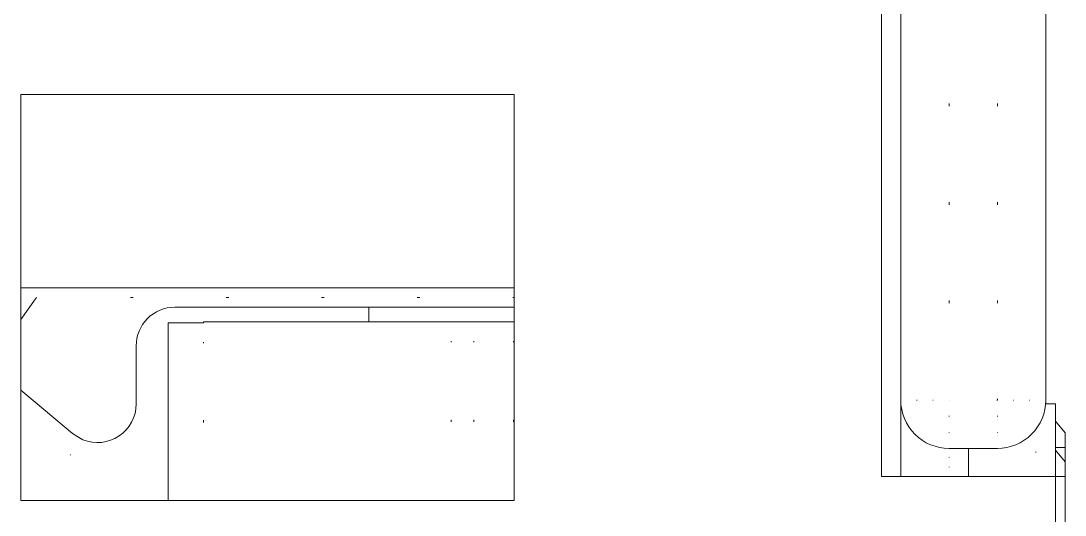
# Model space of a CAD drawing. Header units: inches. Extents: x 17 to 3130, y 15 to 659.
# Drawn here: x 1136.41 to 1141.81, y 201.41 to 203.96 of the extents above; entities that cross this region are included whole.
import ezdxf

# ---------------------------------------------------------------- set-up
doc = ezdxf.new("R2010")
doc.units = ezdxf.units.IN
doc.header["$MEASUREMENT"] = 0
doc.layers.add('Ebene 1', color=7, linetype='Continuous')

msp = doc.modelspace()

# ---------------------------------------------------------------- linework, layer by layer
at = {"layer": 'Ebene 1', "lineweight": 9}
for points in [[(1140.86414, 205.95524), (1140.86414, 205.95524), (1140.86414, 201.60524), (1140.86414, 201.60524)], [(1136.41404, 201.48024), (1136.41404, 201.48024), (1136.41414, 203.58024), (1136.41414, 203.58024)], [(1136.41414, 203.58024), (1136.41414, 203.58024), (1136.41414, 203.58024), (1136.41414, 203.58024)], [(1136.41414, 203.58024), (1136.41414, 203.58024), (1136.41414, 203.58024), (1136.41414, 203.58024)], [(1138.96414, 203.58024), (1138.96414, 203.58024), (1136.41414, 203.58024), (1136.41414, 203.58024)], [(1138.96414, 203.58024), (1138.96414, 203.58024), (1138.96414, 203.58024), (1138.96414, 203.58024)], [(1138.96414, 201.48024), (1138.96414, 201.48024), (1138.96414, 203.58024), (1138.96414, 203.58024)], [(1136.41414, 202.58024), (1136.41414, 202.58024), (1136.41414, 202.58024), (1136.41414, 202.58024)], [(1138.96414, 202.58024), (1138.96414, 202.58024), (1136.41414, 202.58024), (1136.41414, 202.58024)], [(1140.96414, 202.00024), (1140.96414, 202.00024), (1140.96414, 202.00024), (1140.96414, 202.00024)], [(1140.96414, 201.60524), (1140.96414, 201.60524), (1140.96414, 202.00024), (1140.96414, 202.00024)], [(1141.71334, 201.98024), (1141.71334, 201.98024), (1141.71334, 201.98024), (1141.71334, 201.98024)], [(1141.76414, 201.98024), (1141.76414, 201.98024), (1141.71334, 201.98024), (1141.71334, 201.98024)], [(1141.76414, 201.98024), (1141.76414, 201.98024), (1141.76414, 201.98024), (1141.76414, 201.98024)], [(1141.76414, 201.98024), (1141.76414, 201.98024), (1141.76414, 201.90684), (1141.76414, 201.90684)], [(1141.76414, 201.90684), (1141.76414, 201.90684), (1141.76414, 201.90684), (1141.76414, 201.90684)], [(1141.76414, 201.90684), (1141.76414, 201.90684), (1141.76414, 201.73004), (1141.76414, 201.73004)], [(1141.76414, 201.89014), (1141.76414, 201.89014), (1141.76414, 201.89014), (1141.76414, 201.89014)], [(1141.81414, 201.83014), (1141.81414, 201.83014), (1141.76414, 201.89014), (1141.76414, 201.89014)], [(1141.81414, 201.83014), (1141.81414, 201.83014), (1141.81414, 201.83014), (1141.81414, 201.83014)], [(1141.81414, 201.75514), (1141.81414, 201.75514), (1141.81414, 201.83014), (1141.81414, 201.83014)], [(1141.31414, 201.75014), (1141.31414, 201.75014), (1141.31414, 201.75014), (1141.31414, 201.75014)], [(1141.31414, 201.75014), (1141.31414, 201.75014), (1141.31414, 201.74014), (1141.31414, 201.74014)], [(1141.76414, 201.75514), (1141.76414, 201.75514), (1141.76414, 201.75514), (1141.76414, 201.75514)], [(1141.76414, 201.75514), (1141.76414, 201.75514), (1141.81414, 201.75514), (1141.81414, 201.75514)], [(1141.81414, 201.75514), (1141.81414, 201.75514), (1141.81414, 201.75514), (1141.81414, 201.75514)], [(1141.81414, 201.75514), (1141.81414, 201.75514), (1141.81414, 201.68004), (1141.81414, 201.68004)], [(1141.31414, 201.74014), (1141.31414, 201.74014), (1141.31414, 201.74014), (1141.31414, 201.74014)], [(1141.31414, 201.74014), (1141.31414, 201.74014), (1141.31414, 201.73014), (1141.31414, 201.73014)], [(1141.31414, 201.73014), (1141.31414, 201.73014), (1141.31414, 201.73014), (1141.31414, 201.73014)], [(1141.31414, 201.60524), (1141.31414, 201.60524), (1141.31414, 201.73014), (1141.31414, 201.73014)], [(1141.76414, 201.74014), (1141.76414, 201.74014), (1141.76414, 201.74014), (1141.76414, 201.74014)], [(1141.81414, 201.68004), (1141.81414, 201.68004), (1141.76414, 201.74014), (1141.76414, 201.74014)], [(1141.76414, 201.73004), (1141.76414, 201.73004), (1141.76414, 201.73004), (1141.76414, 201.73004)], [(1141.76414, 201.60524), (1141.76414, 201.60524), (1141.76414, 201.73004), (1141.76414, 201.73004)], [(1141.81414, 201.68004), (1141.81414, 201.68004), (1141.81414, 201.68004), (1141.81414, 201.68004)], [(1141.81414, 201.68004), (1141.81414, 201.68004), (1141.81414, 201.60524), (1141.81414, 201.60524)], [(1140.86414, 201.60524), (1140.86414, 201.60524), (1140.86414, 201.60524), (1140.86414, 201.60524)], [(1141.76414, 201.60524), (1141.76414, 201.60524), (1140.86414, 201.60524), (1140.86414, 201.60524)], [(1141.76414, 201.60524), (1141.76414, 201.60524), (1141.76414, 201.60524), (1141.76414, 201.60524)], [(1141.76414, 201.60524), (1141.76414, 201.60524), (1141.76414, 195.58024), (1141.76414, 195.58024)], [(1141.76414, 201.60524), (1141.76414, 201.60524), (1141.76414, 201.60524), (1141.76414, 201.60524)], [(1141.76414, 201.60524), (1141.76414, 201.60524), (1141.81414, 201.60524), (1141.81414, 201.60524)], [(1141.81414, 201.60524), (1141.81414, 201.60524), (1141.81414, 201.60524), (1141.81414, 201.60524)], [(1141.81414, 201.60524), (1141.81414, 201.60524), (1141.81414, 196.38014), (1141.81414, 196.38014)], [(1136.41404, 201.48024), (1136.41404, 201.48024), (1136.41404, 201.48024), (1136.41404, 201.48024)], [(1138.96414, 201.48024), (1138.96414, 201.48024), (1136.41404, 201.48024), (1136.41404, 201.48024)]]:
    msp.add_open_spline(points, degree=3, dxfattribs=at)
at = {"layer": 'Ebene 1', "color": 30, "lineweight": 9}
for points in [[(1140.96414, 202.00024), (1140.96414, 202.00024), (1140.96414, 205.56024), (1140.96414, 205.56024)], [(1141.71414, 205.56024), (1141.71414, 205.56024), (1141.71414, 202.00024), (1141.71414, 202.00024)], [(1137.21024, 202.48024), (1137.21024, 202.48024), (1137.21024, 202.48024), (1137.21024, 202.48024)], [(1137.21024, 202.48024), (1137.21024, 202.48024), (1137.91414, 202.48024), (1137.91414, 202.48024)], [(1137.91414, 202.48024), (1137.91414, 202.48024), (1137.91414, 202.48024), (1137.91414, 202.48024)], [(1137.91414, 202.48024), (1137.91414, 202.48024), (1138.12624, 202.48014), (1138.12624, 202.48014)], [(1138.12624, 202.48014), (1138.12624, 202.48014), (1138.21414, 202.48024), (1138.21414, 202.48024)], [(1138.12624, 202.48014), (1138.12624, 202.48014), (1138.12624, 202.48014), (1138.12624, 202.48014)], [(1138.21414, 202.48024), (1138.21414, 202.48024), (1138.21414, 202.48024), (1138.21414, 202.48024)], [(1138.26744, 202.48024), (1138.26744, 202.48024), (1138.21414, 202.48024), (1138.21414, 202.48024)], [(1138.21414, 202.48024), (1138.21414, 202.48024), (1138.21414, 202.48024), (1138.21414, 202.48024)], [(1138.21414, 202.40514), (1138.21414, 202.40514), (1138.21414, 202.48024), (1138.21414, 202.48024)], [(1138.26744, 202.48024), (1138.26744, 202.48024), (1138.26744, 202.48024), (1138.26744, 202.48024)], [(1138.41914, 202.48024), (1138.41914, 202.48024), (1138.26744, 202.48024), (1138.26744, 202.48024)], [(1138.41914, 202.48024), (1138.41914, 202.48024), (1138.41914, 202.48024), (1138.41914, 202.48024)], [(1138.64624, 202.48024), (1138.64624, 202.48024), (1138.41914, 202.48024), (1138.41914, 202.48024)], [(1138.64624, 202.48024), (1138.64624, 202.48024), (1138.64624, 202.48024), (1138.64624, 202.48024)], [(1138.91414, 202.48014), (1138.91414, 202.48014), (1138.64624, 202.48024), (1138.64624, 202.48024)], [(1138.96414, 202.48024), (1138.96414, 202.48024), (1138.91414, 202.48014), (1138.91414, 202.48014)], [(1138.91414, 202.48014), (1138.91414, 202.48014), (1138.91414, 202.48014), (1138.91414, 202.48014)], [(1137.01024, 202.28024), (1137.01024, 202.28024), (1137.01024, 202.28024), (1137.01024, 202.28024)], [(1137.01024, 201.98024), (1137.01024, 201.98024), (1137.01024, 202.28024), (1137.01024, 202.28024)], [(1136.41414, 202.05144), (1136.41414, 202.05144), (1136.41414, 202.05144), (1136.41414, 202.05144)], [(1136.41414, 202.05144), (1136.41414, 202.05144), (1136.54114, 201.94484), (1136.54114, 201.94484)], [(1141.71414, 202.00024), (1141.71414, 202.00024), (1141.71414, 202.00024), (1141.71414, 202.00024)], [(1141.71414, 202.00024), (1141.71414, 202.00024), (1141.71414, 201.99044), (1141.71414, 201.99044)], [(1141.71414, 201.99044), (1141.71414, 201.99044), (1141.71414, 201.99044), (1141.71414, 201.99044)], [(1141.71414, 201.99044), (1141.71414, 201.99044), (1141.71414, 201.98024), (1141.71414, 201.98024)], [(1136.54114, 201.94484), (1136.54114, 201.94484), (1136.54114, 201.94484), (1136.54114, 201.94484)], [(1136.54114, 201.94484), (1136.54114, 201.94484), (1136.68164, 201.82704), (1136.68164, 201.82704)], [(1136.68164, 201.82704), (1136.68164, 201.82704), (1136.68164, 201.82704), (1136.68164, 201.82704)], [(1136.68164, 201.82704), (1136.68164, 201.82704), (1136.73514, 201.79484), (1136.73514, 201.79484)], [(1141.21414, 201.75014), (1141.21414, 201.75014), (1141.21414, 201.75014), (1141.21414, 201.75014)], [(1141.21414, 201.75014), (1141.21414, 201.75014), (1141.46414, 201.75014), (1141.46414, 201.75014)], [(1141.21414, 201.75014), (1141.21414, 201.75014), (1141.21414, 201.75014), (1141.21414, 201.75014)], [(1141.46414, 201.75014), (1141.46414, 201.75014), (1141.21414, 201.75014), (1141.21414, 201.75014)]]:
    msp.add_open_spline(points, degree=3, dxfattribs=at)
at = {"layer": 'Ebene 1', "color": 3, "lineweight": 9}
for points in [[(1141.21414, 203.53284), (1141.21414, 203.53284), (1141.21414, 203.53284), (1141.21414, 203.53284)], [(1141.21414, 203.53284), (1141.21414, 203.53284), (1141.21414, 203.51904), (1141.21414, 203.51904)], [(1141.46404, 203.51904), (1141.46404, 203.51904), (1141.46414, 203.53284), (1141.46414, 203.53284)], [(1141.46414, 203.53284), (1141.46414, 203.53284), (1141.46414, 203.53284), (1141.46414, 203.53284)], [(1141.21414, 203.02424), (1141.21414, 203.02424), (1141.21414, 203.02424), (1141.21414, 203.02424)], [(1141.21414, 203.02424), (1141.21414, 203.02424), (1141.21414, 203.01034), (1141.21414, 203.01034)], [(1141.46414, 203.02424), (1141.46414, 203.02424), (1141.46414, 203.02424), (1141.46414, 203.02424)], [(1141.46414, 203.01034), (1141.46414, 203.01034), (1141.46414, 203.02424), (1141.46414, 203.02424)], [(1136.49414, 202.58024), (1136.49414, 202.58024), (1136.49414, 202.58024), (1136.49414, 202.58024)], [(1136.49414, 202.58024), (1136.49414, 202.58024), (1136.49414, 202.57954), (1136.49414, 202.57954)], [(1136.98144, 202.53024), (1136.98144, 202.53024), (1136.98144, 202.53024), (1136.98144, 202.53024)], [(1136.99484, 202.53024), (1136.99484, 202.53024), (1136.98144, 202.53024), (1136.98144, 202.53024)], [(1137.47544, 202.53024), (1137.47544, 202.53024), (1137.47544, 202.53024), (1137.47544, 202.53024)], [(1137.48894, 202.53024), (1137.48894, 202.53024), (1137.47544, 202.53024), (1137.47544, 202.53024)], [(1137.96934, 202.53024), (1137.96934, 202.53024), (1137.96934, 202.53024), (1137.96934, 202.53024)], [(1137.98294, 202.53024), (1137.98294, 202.53024), (1137.96934, 202.53024), (1137.96934, 202.53024)], [(1138.46344, 202.53024), (1138.46344, 202.53024), (1138.46344, 202.53024), (1138.46344, 202.53024)], [(1138.47684, 202.53024), (1138.47684, 202.53024), (1138.46344, 202.53024), (1138.46344, 202.53024)], [(1138.95744, 202.53024), (1138.95744, 202.53024), (1138.95744, 202.53024), (1138.95744, 202.53024)], [(1138.96414, 202.53024), (1138.96414, 202.53024), (1138.95744, 202.53024), (1138.95744, 202.53024)], [(1141.21414, 202.51564), (1141.21414, 202.51564), (1141.21414, 202.51564), (1141.21414, 202.51564)], [(1141.21414, 202.51564), (1141.21414, 202.51564), (1141.21414, 202.50184), (1141.21414, 202.50184)], [(1141.46414, 202.51564), (1141.46414, 202.51564), (1141.46414, 202.51564), (1141.46414, 202.51564)], [(1141.46414, 202.50184), (1141.46414, 202.50184), (1141.46414, 202.51564), (1141.46414, 202.51564)], [(1137.35854, 202.30024), (1137.35854, 202.30024), (1137.35854, 202.30024), (1137.35854, 202.30024)], [(1137.35854, 202.30024), (1137.35854, 202.30024), (1137.35854, 202.29454), (1137.35854, 202.29454)], [(1138.63874, 202.30514), (1138.63874, 202.30514), (1138.63874, 202.30514), (1138.63874, 202.30514)], [(1138.63874, 202.30514), (1138.63874, 202.30514), (1138.63874, 202.29944), (1138.63874, 202.29944)], [(1138.75604, 202.30514), (1138.75604, 202.30514), (1138.75604, 202.30514), (1138.75604, 202.30514)], [(1138.75604, 202.30514), (1138.75604, 202.30514), (1138.75604, 202.29954), (1138.75604, 202.29954)], [(1138.96184, 202.30514), (1138.96184, 202.30514), (1138.96184, 202.30514), (1138.96184, 202.30514)], [(1138.96184, 202.30514), (1138.96184, 202.30514), (1138.96184, 202.29944), (1138.96184, 202.29944)], [(1140.96414, 202.00024), (1140.96414, 202.00024), (1140.96414, 202.00024), (1140.96414, 202.00024)], [(1140.96414, 202.00024), (1140.96414, 202.00024), (1140.96524, 202.00024), (1140.96524, 202.00024)], [(1141.04634, 202.00024), (1141.04634, 202.00024), (1141.04634, 202.00024), (1141.04634, 202.00024)], [(1141.04634, 202.00024), (1141.04634, 202.00024), (1141.04864, 202.00024), (1141.04864, 202.00024)], [(1141.12964, 202.00024), (1141.12964, 202.00024), (1141.12964, 202.00024), (1141.12964, 202.00024)], [(1141.12964, 202.00024), (1141.12964, 202.00024), (1141.13194, 202.00024), (1141.13194, 202.00024)], [(1141.21414, 202.00024), (1141.21414, 202.00024), (1141.21414, 202.00024), (1141.21414, 202.00024)], [(1141.21414, 202.00024), (1141.21414, 202.00024), (1141.21414, 201.99904), (1141.21414, 201.99904)], [(1141.46074, 202.00024), (1141.46074, 202.00024), (1141.46074, 202.00024), (1141.46074, 202.00024)], [(1141.46414, 202.00024), (1141.46414, 202.00024), (1141.46074, 202.00024), (1141.46074, 202.00024)], [(1141.46414, 202.00714), (1141.46414, 202.00714), (1141.46414, 202.00714), (1141.46414, 202.00714)], [(1141.46414, 202.00024), (1141.46414, 202.00024), (1141.46414, 202.00714), (1141.46414, 202.00714)], [(1141.54644, 202.00024), (1141.54644, 202.00024), (1141.54644, 202.00024), (1141.54644, 202.00024)], [(1141.54864, 202.00024), (1141.54864, 202.00024), (1141.54644, 202.00024), (1141.54644, 202.00024)], [(1141.62964, 202.00024), (1141.62964, 202.00024), (1141.62964, 202.00024), (1141.62964, 202.00024)], [(1141.63194, 202.00024), (1141.63194, 202.00024), (1141.62964, 202.00024), (1141.62964, 202.00024)], [(1141.71304, 202.00024), (1141.71304, 202.00024), (1141.71304, 202.00024), (1141.71304, 202.00024)], [(1141.71414, 202.00024), (1141.71414, 202.00024), (1141.71304, 202.00024), (1141.71304, 202.00024)], [(1141.21414, 201.91804), (1141.21414, 201.91804), (1141.21414, 201.91804), (1141.21414, 201.91804)], [(1141.21414, 201.91804), (1141.21414, 201.91804), (1141.21414, 201.91574), (1141.21414, 201.91574)], [(1141.46414, 201.91804), (1141.46414, 201.91804), (1141.46414, 201.91804), (1141.46414, 201.91804)], [(1141.46414, 201.91584), (1141.46414, 201.91584), (1141.46414, 201.91804), (1141.46414, 201.91804)], [(1137.35854, 201.89564), (1137.35854, 201.89564), (1137.35854, 201.89564), (1137.35854, 201.89564)], [(1137.35854, 201.89564), (1137.35854, 201.89564), (1137.35864, 201.88464), (1137.35864, 201.88464)], [(1138.63874, 201.89824), (1138.63874, 201.89824), (1138.63874, 201.89824), (1138.63874, 201.89824)], [(1138.63874, 201.89824), (1138.63874, 201.89824), (1138.63874, 201.88704), (1138.63874, 201.88704)], [(1138.75614, 201.89824), (1138.75614, 201.89824), (1138.75614, 201.89824), (1138.75614, 201.89824)], [(1138.75614, 201.89824), (1138.75614, 201.89824), (1138.75614, 201.88714), (1138.75614, 201.88714)], [(1138.96184, 201.89824), (1138.96184, 201.89824), (1138.96184, 201.89824), (1138.96184, 201.89824)], [(1138.96184, 201.89824), (1138.96184, 201.89824), (1138.96184, 201.88704), (1138.96184, 201.88704)], [(1141.21414, 201.83464), (1141.21414, 201.83464), (1141.21414, 201.83464), (1141.21414, 201.83464)], [(1141.21414, 201.83464), (1141.21414, 201.83464), (1141.21414, 201.83244), (1141.21414, 201.83244)], [(1141.46414, 201.83464), (1141.46414, 201.83464), (1141.46414, 201.83464), (1141.46414, 201.83464)], [(1141.46414, 201.83244), (1141.46414, 201.83244), (1141.46414, 201.83464), (1141.46414, 201.83464)], [(1141.21414, 201.75014), (1141.21414, 201.75014), (1141.21414, 201.75014), (1141.21414, 201.75014)], [(1141.21414, 201.75014), (1141.21414, 201.75014), (1141.21414, 201.74964), (1141.21414, 201.74964)], [(1141.46414, 201.75134), (1141.46414, 201.75134), (1141.46414, 201.75134), (1141.46414, 201.75134)], [(1141.46414, 201.75014), (1141.46414, 201.75014), (1141.46414, 201.75134), (1141.46414, 201.75134)], [(1136.67084, 201.71824), (1136.67084, 201.71824), (1136.66814, 201.71484), (1136.66814, 201.71484)], [(1141.21414, 201.70244), (1141.21414, 201.70244), (1141.21414, 201.70244), (1141.21414, 201.70244)], [(1141.21414, 201.70244), (1141.21414, 201.70244), (1141.21414, 201.70124), (1141.21414, 201.70124)], [(1141.66074, 201.73014), (1141.66074, 201.73014), (1141.66074, 201.73014), (1141.66074, 201.73014)], [(1141.66404, 201.73014), (1141.66404, 201.73014), (1141.66074, 201.73014), (1141.66074, 201.73014)], [(1141.21414, 201.65424), (1141.21414, 201.65424), (1141.21414, 201.65424), (1141.21414, 201.65424)], [(1141.21414, 201.65424), (1141.21414, 201.65424), (1141.21414, 201.65284), (1141.21414, 201.65284)]]:
    msp.add_open_spline(points, degree=3, dxfattribs=at)
at = {"layer": 'Ebene 1', "color": 251, "lineweight": 9}
for points in [[(1136.48944, 202.52364), (1136.48944, 202.52364), (1136.41454, 202.41744), (1136.41454, 202.41744)], [(1136.49414, 202.53024), (1136.49414, 202.53024), (1136.48944, 202.52364), (1136.48944, 202.52364)]]:
    msp.add_open_spline(points, degree=3, dxfattribs=at)
at = {"layer": 'Ebene 1', "color": 30, "lineweight": 9}
for points in [[(1137.21024, 202.48024), (1137.15714, 202.48024), (1137.10634, 202.45904), (1137.06874, 202.42164), (1137.06874, 202.42164), (1137.03124, 202.38404), (1137.01024, 202.33324), (1137.01024, 202.28024)], [(1136.73514, 201.79484), (1136.79674, 201.76984), (1136.86674, 201.77714), (1136.92204, 201.81424), (1136.92204, 201.81424), (1136.97714, 201.85144), (1137.01024, 201.91364), (1137.01024, 201.98024)], [(1140.96414, 202.00024), (1140.96414, 201.93384), (1140.99044, 201.87024), (1141.03734, 201.82344), (1141.03734, 201.82344), (1141.08424, 201.77644), (1141.14784, 201.75014), (1141.21414, 201.75014)], [(1141.46414, 201.75014), (1141.53034, 201.75014), (1141.59404, 201.77644), (1141.64094, 201.82344), (1141.64094, 201.82344), (1141.68784, 201.87024), (1141.71414, 201.93384), (1141.71414, 202.00024)]]:
    msp.add_open_spline(points, degree=3, knots=[0, 0, 0, 0, 0.5, 0.5, 0.5, 0.5, 1, 1, 1, 1], dxfattribs=at)
at = {"layer": 'Ebene 1', "color": 253, "lineweight": 9}
for points in [[(1137.17544, 202.40024), (1137.17544, 202.40024), (1137.17544, 202.40024), (1137.17544, 202.40024)], [(1137.17544, 202.40024), (1137.17544, 202.40024), (1137.17544, 201.48004), (1137.17544, 201.48004)], [(1137.17544, 202.40024), (1137.17544, 202.40024), (1137.17544, 202.40024), (1137.17544, 202.40024)], [(1137.17544, 202.40024), (1137.17544, 202.40024), (1137.22314, 202.40024), (1137.22314, 202.40024)], [(1137.22314, 202.40024), (1137.22314, 202.40024), (1137.22314, 202.40024), (1137.22314, 202.40024)], [(1137.22314, 202.40024), (1137.22314, 202.40024), (1137.35854, 202.40024), (1137.35854, 202.40024)], [(1137.35854, 202.40524), (1137.35854, 202.40524), (1137.35854, 202.40524), (1137.35854, 202.40524)], [(1138.63874, 202.40524), (1138.63874, 202.40524), (1137.35854, 202.40524), (1137.35854, 202.40524)], [(1137.35854, 202.40524), (1137.35854, 202.40524), (1137.35854, 202.40524), (1137.35854, 202.40524)], [(1137.35854, 202.40524), (1137.35854, 202.40524), (1137.35854, 202.40024), (1137.35854, 202.40024)], [(1138.63874, 202.40524), (1138.63874, 202.40524), (1138.63874, 202.40524), (1138.63874, 202.40524)], [(1138.71564, 202.40524), (1138.71564, 202.40524), (1138.63874, 202.40524), (1138.63874, 202.40524)], [(1138.71564, 202.40524), (1138.71564, 202.40524), (1138.71564, 202.40524), (1138.71564, 202.40524)], [(1138.75604, 202.40524), (1138.75604, 202.40524), (1138.71564, 202.40524), (1138.71564, 202.40524)], [(1138.75604, 202.40524), (1138.75604, 202.40524), (1138.75604, 202.40524), (1138.75604, 202.40524)], [(1138.75604, 202.40524), (1138.75604, 202.40524), (1138.96184, 202.40524), (1138.96184, 202.40524)], [(1138.96184, 202.40524), (1138.96184, 202.40524), (1138.96184, 202.40524), (1138.96184, 202.40524)], [(1138.96184, 202.40524), (1138.96184, 202.40524), (1138.96294, 202.40524), (1138.96294, 202.40524)], [(1138.96294, 202.40524), (1138.96294, 202.40524), (1138.96294, 202.40524), (1138.96294, 202.40524)], [(1138.96294, 202.40524), (1138.96294, 202.40524), (1138.96414, 202.40524), (1138.96414, 202.40524)]]:
    msp.add_open_spline(points, degree=3, dxfattribs=at)

doc.saveas('drawing.dxf')
